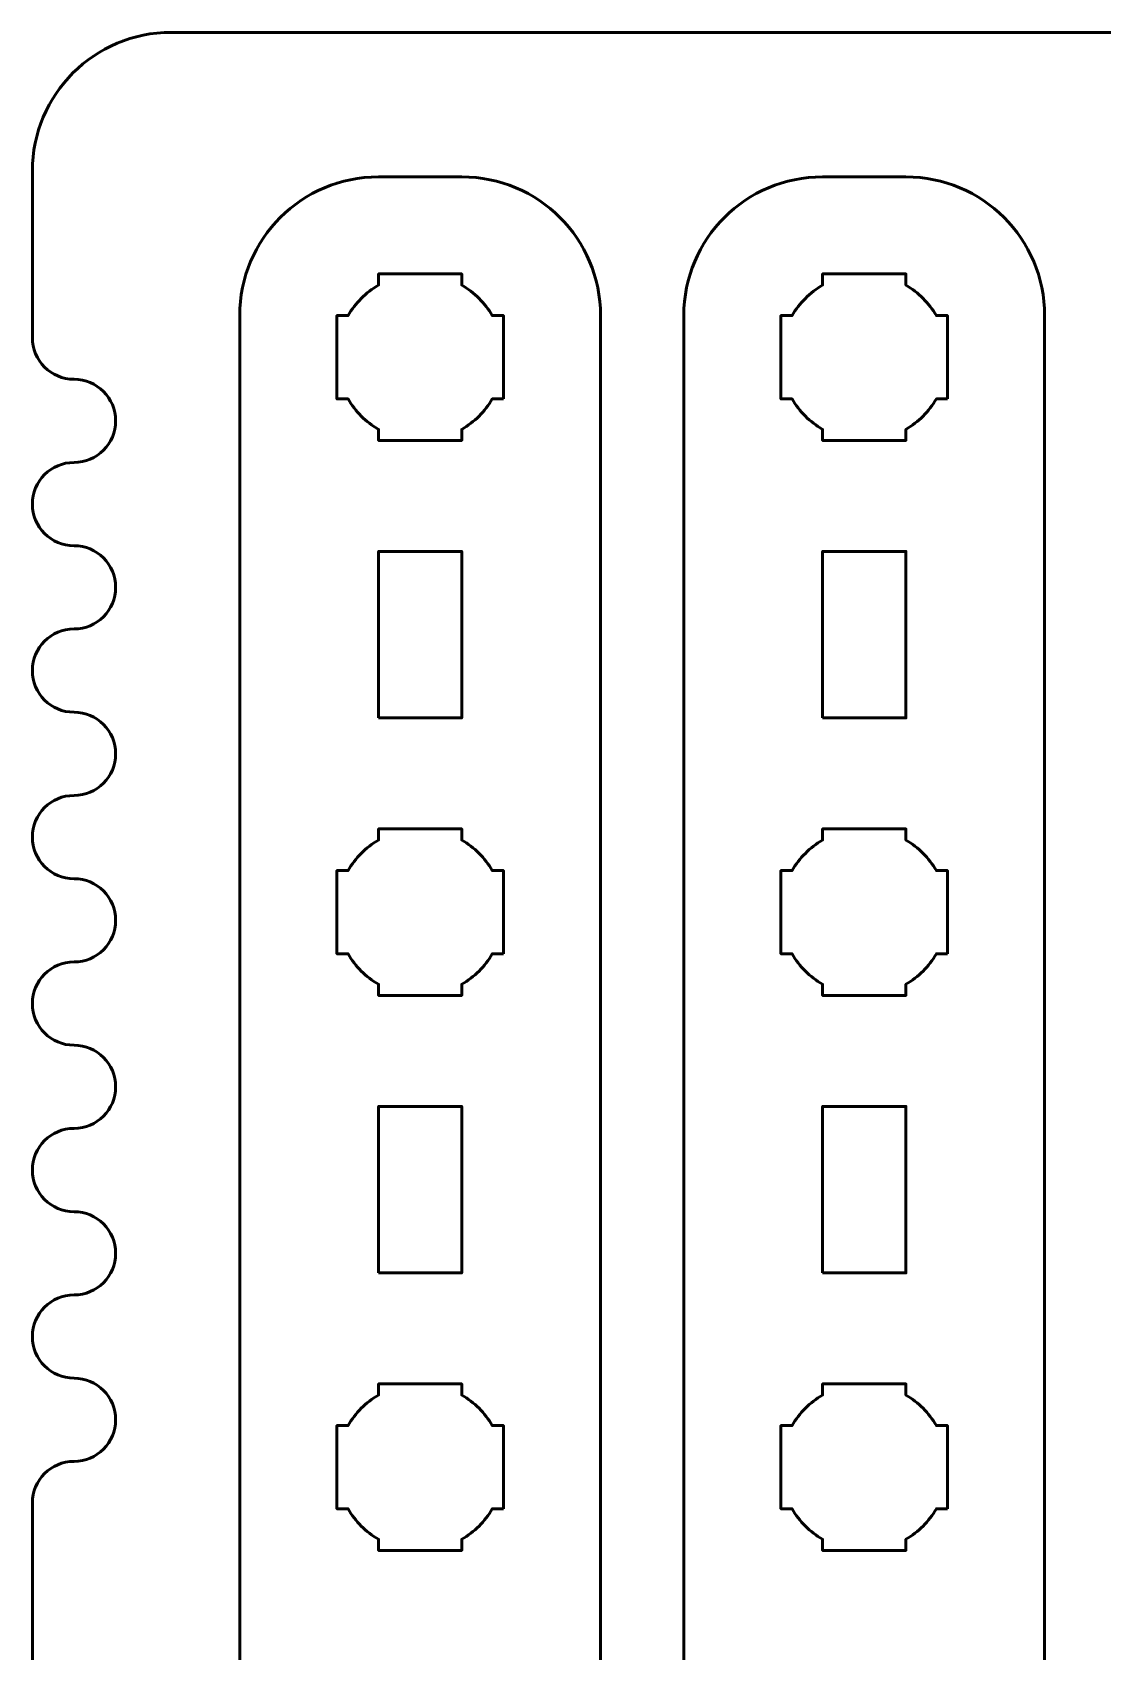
# Model space of a CAD drawing. Header units: centimetres. Extents: x -21 to 0, y -29.7 to 0.
# Drawn here: x -21 to -17.14, y -5.84 to 0 of the extents above; entities that cross this region are included whole.
import ezdxf

# ---------------------------------------------------------------- set-up
doc = ezdxf.new("R2010")
doc.units = ezdxf.units.CM
doc.header["$MEASUREMENT"] = 0
doc.layers.add('Layer 1', color=7, linetype='Continuous')

msp = doc.modelspace()

# ---------------------------------------------------------------- linework, layer by layer
at = {"layer": 'Layer 1', "color": 1, "lineweight": 53}
msp.add_open_spline([(-21.00003, -29.19995), (-21.00003, -29.19995), (-21.00003, -5.29992), (-21.00003, -5.29992), (-21.00003, -5.29992), (-21.00003, -5.21709), (-20.93286, -5.14992), (-20.85003, -5.14992), (-20.85003, -5.14992), (-20.7672, -5.14992), (-20.70003, -5.08275), (-20.70003, -4.99992), (-20.70003, -4.99992), (-20.70003, -4.91709), (-20.7672, -4.84992), (-20.85003, -4.84992), (-20.85003, -4.84992), (-20.93286, -4.84992), (-21.00003, -4.78275), (-21.00003, -4.69992), (-21.00003, -4.69992), (-21.00003, -4.61709), (-20.93286, -4.54992), (-20.85003, -4.54992), (-20.85003, -4.54992), (-20.7672, -4.54992), (-20.70003, -4.48275), (-20.70003, -4.39992), (-20.70003, -4.39992), (-20.70003, -4.31709), (-20.7672, -4.24992), (-20.85003, -4.24992), (-20.85003, -4.24992), (-20.93286, -4.24992), (-21.00003, -4.18275), (-21.00003, -4.09992), (-21.00003, -4.09992), (-21.00003, -4.01709), (-20.93286, -3.94992), (-20.85003, -3.94992), (-20.85003, -3.94992), (-20.7672, -3.94992), (-20.70003, -3.88275), (-20.70003, -3.79992), (-20.70003, -3.79992), (-20.70003, -3.71709), (-20.7672, -3.64992), (-20.85003, -3.64992), (-20.85003, -3.64992), (-20.93286, -3.64992), (-21.00003, -3.58275), (-21.00003, -3.49992), (-21.00003, -3.49992), (-21.00003, -3.41709), (-20.93286, -3.34992), (-20.85003, -3.34992), (-20.85003, -3.34992), (-20.7672, -3.34992), (-20.70003, -3.28275), (-20.70003, -3.19992), (-20.70003, -3.19992), (-20.70003, -3.11709), (-20.7672, -3.04992), (-20.85003, -3.04992), (-20.85003, -3.04992), (-20.93286, -3.04992), (-21.00003, -2.98275), (-21.00003, -2.89992), (-21.00003, -2.89992), (-21.00003, -2.81709), (-20.93286, -2.74992), (-20.85003, -2.74992), (-20.85003, -2.74992), (-20.7672, -2.74992), (-20.70003, -2.68275), (-20.70003, -2.59992), (-20.70003, -2.59992), (-20.70003, -2.51709), (-20.7672, -2.44992), (-20.85003, -2.44992), (-20.85003, -2.44992), (-20.93286, -2.44992), (-21.00003, -2.38275), (-21.00003, -2.29992), (-21.00003, -2.29992), (-21.00003, -2.21709), (-20.93286, -2.14992), (-20.85003, -2.14992), (-20.85003, -2.14992), (-20.7672, -2.14992), (-20.70003, -2.08275), (-20.70003, -1.99992), (-20.70003, -1.99992), (-20.70003, -1.91709), (-20.7672, -1.84992), (-20.85003, -1.84992), (-20.85003, -1.84992), (-20.93286, -1.84992), (-21.00003, -1.78275), (-21.00003, -1.69992), (-21.00003, -1.69992), (-21.00003, -1.61709), (-20.93286, -1.54992), (-20.85003, -1.54992), (-20.85003, -1.54992), (-20.7672, -1.54992), (-20.70003, -1.48275), (-20.70003, -1.39992), (-20.70003, -1.39992), (-20.70003, -1.31709), (-20.7672, -1.24992), (-20.85003, -1.24992), (-20.85003, -1.24992), (-20.93286, -1.24992), (-21.00003, -1.18275), (-21.00003, -1.09992), (-21.00003, -1.09992), (-21.00003, -1.09992), (-21.00003, -0.49992), (-21.00003, -0.49992), (-21.00003, -0.49992), (-21.00003, -0.22295), (-20.77694, 0.00004), (-20.49994, 0.00004), (-20.49994, 0.00004), (-20.49994, 0.00004), (-0.50008, 0.00004), (-0.50008, 0.00004), (-0.50008, 0.00004), (-0.22294, 0.00004), (0.00002, -0.22295), (0.00002, -0.49992), (0.00002, -0.49992), (0.00002, -0.49992), (0.00002, -29.19995), (0.00002, -29.19995), (0.00002, -29.19995), (0.00002, -29.47695), (-0.22294, -29.70004), (-0.50008, -29.70004), (-0.50008, -29.70004), (-0.50008, -29.70004), (-20.49994, -29.70004), (-20.49994, -29.70004), (-20.49994, -29.70004), (-20.77694, -29.70004), (-21.00003, -29.47695), (-21.00003, -29.19995)], degree=3, knots=[0, 0, 0, 0, 0.027027, 0.027027, 0.027027, 0.027027, 0.0540541, 0.0540541, 0.0540541, 0.0540541, 0.0810811, 0.0810811, 0.0810811, 0.0810811, 0.1081081, 0.1081081, 0.1081081, 0.1081081, 0.1351351, 0.1351351, 0.1351351, 0.1351351, 0.1621622, 0.1621622, 0.1621622, 0.1621622, 0.1891892, 0.1891892, 0.1891892, 0.1891892, 0.2162162, 0.2162162, 0.2162162, 0.2162162, 0.2432432, 0.2432432, 0.2432432, 0.2432432, 0.2702703, 0.2702703, 0.2702703, 0.2702703, 0.2972973, 0.2972973, 0.2972973, 0.2972973, 0.3243243, 0.3243243, 0.3243243, 0.3243243, 0.3513514, 0.3513514, 0.3513514, 0.3513514, 0.3783784, 0.3783784, 0.3783784, 0.3783784, 0.4054054, 0.4054054, 0.4054054, 0.4054054, 0.4324324, 0.4324324, 0.4324324, 0.4324324, 0.4594595, 0.4594595, 0.4594595, 0.4594595, 0.4864865, 0.4864865, 0.4864865, 0.4864865, 0.5135135, 0.5135135, 0.5135135, 0.5135135, 0.5405405, 0.5405405, 0.5405405, 0.5405405, 0.5675676, 0.5675676, 0.5675676, 0.5675676, 0.5945946, 0.5945946, 0.5945946, 0.5945946, 0.6216216, 0.6216216, 0.6216216, 0.6216216, 0.6486486, 0.6486486, 0.6486486, 0.6486486, 0.6756757, 0.6756757, 0.6756757, 0.6756757, 0.7027027, 0.7027027, 0.7027027, 0.7027027, 0.7297297, 0.7297297, 0.7297297, 0.7297297, 0.7567568, 0.7567568, 0.7567568, 0.7567568, 0.7837838, 0.7837838, 0.7837838, 0.7837838, 0.8108108, 0.8108108, 0.8108108, 0.8108108, 0.8378378, 0.8378378, 0.8378378, 0.8378378, 0.8648649, 0.8648649, 0.8648649, 0.8648649, 0.8918919, 0.8918919, 0.8918919, 0.8918919, 0.9189189, 0.9189189, 0.9189189, 0.9189189, 0.9459459, 0.9459459, 0.9459459, 0.9459459, 0.972973, 0.972973, 0.972973, 0.972973, 1, 1, 1, 1], dxfattribs=at)
at = {"layer": 'Layer 1', "color": 3, "lineweight": 53}
for points in [[(-20.25301, -15.32062), (-20.25301, -15.32062), (-20.25301, -1.02074), (-20.25301, -1.02074), (-20.25301, -1.02074), (-20.25301, -0.7436), (-20.02992, -0.52064), (-19.75292, -0.52064), (-19.75292, -0.52064), (-19.75292, -0.52064), (-19.45291, -0.52064), (-19.45291, -0.52064), (-19.45291, -0.52064), (-19.17595, -0.52064), (-18.95299, -0.7436), (-18.95299, -1.02074), (-18.95299, -1.02074), (-18.95299, -1.02074), (-18.95299, -15.32062), (-18.95299, -15.32062), (-18.95299, -15.32062), (-18.95299, -15.59762), (-19.17595, -15.82072), (-19.45291, -15.82072), (-19.45291, -15.82072), (-19.45291, -15.82072), (-19.75292, -15.82072), (-19.75292, -15.82072), (-19.75292, -15.82072), (-20.02992, -15.82072), (-20.25301, -15.59762), (-20.25301, -15.32062)], [(-18.65301, -15.32062), (-18.65301, -15.32062), (-18.65301, -1.02074), (-18.65301, -1.02074), (-18.65301, -1.02074), (-18.65301, -0.7436), (-18.42992, -0.52064), (-18.15292, -0.52064), (-18.15292, -0.52064), (-18.15292, -0.52064), (-17.85291, -0.52064), (-17.85291, -0.52064), (-17.85291, -0.52064), (-17.57595, -0.52064), (-17.35299, -0.7436), (-17.35299, -1.02074), (-17.35299, -1.02074), (-17.35299, -1.02074), (-17.35299, -15.32062), (-17.35299, -15.32062), (-17.35299, -15.32062), (-17.35299, -15.59762), (-17.57595, -15.82072), (-17.85291, -15.82072), (-17.85291, -15.82072), (-17.85291, -15.82072), (-18.15292, -15.82072), (-18.15292, -15.82072), (-18.15292, -15.82072), (-18.42992, -15.82072), (-18.65301, -15.59762), (-18.65301, -15.32062)]]:
    msp.add_open_spline(points, degree=3, knots=[0, 0, 0, 0, 0.125, 0.125, 0.125, 0.125, 0.25, 0.25, 0.25, 0.25, 0.375, 0.375, 0.375, 0.375, 0.5, 0.5, 0.5, 0.5, 0.625, 0.625, 0.625, 0.625, 0.75, 0.75, 0.75, 0.75, 0.875, 0.875, 0.875, 0.875, 1, 1, 1, 1], dxfattribs=at)
at = {"layer": 'Layer 1', "lineweight": 53}
for points, knots in [([(-19.30298, -1.32074), (-19.30298, -1.32074), (-19.34309, -1.32074), (-19.34309, -1.32074), (-19.34309, -1.32074), (-19.36941, -1.36621), (-19.40744, -1.40424), (-19.45291, -1.43056), (-19.45291, -1.43056), (-19.45291, -1.43056), (-19.45291, -1.47067), (-19.45291, -1.47067), (-19.45291, -1.47067), (-19.45291, -1.47067), (-19.60299, -1.47067), (-19.60299, -1.47067), (-19.60299, -1.47067), (-19.60299, -1.47067), (-19.75292, -1.47067), (-19.75292, -1.47067), (-19.75292, -1.47067), (-19.75292, -1.47067), (-19.75292, -1.43056), (-19.75292, -1.43056), (-19.75292, -1.43056), (-19.79853, -1.40424), (-19.83645, -1.36621), (-19.86277, -1.32074), (-19.86277, -1.32074), (-19.86277, -1.32074), (-19.90299, -1.32074), (-19.90299, -1.32074), (-19.90299, -1.32074), (-19.90299, -1.32074), (-19.90299, -1.17067), (-19.90299, -1.17067), (-19.90299, -1.17067), (-19.90299, -1.17067), (-19.90299, -1.02074), (-19.90299, -1.02074), (-19.90299, -1.02074), (-19.90299, -1.02074), (-19.86277, -1.02074), (-19.86277, -1.02074), (-19.86277, -1.02074), (-19.83645, -0.97512), (-19.79853, -0.93724), (-19.75292, -0.91088), (-19.75292, -0.91088), (-19.75292, -0.91088), (-19.75292, -0.87067), (-19.75292, -0.87067), (-19.75292, -0.87067), (-19.75292, -0.87067), (-19.60299, -0.87067), (-19.60299, -0.87067), (-19.60299, -0.87067), (-19.60299, -0.87067), (-19.45291, -0.87067), (-19.45291, -0.87067), (-19.45291, -0.87067), (-19.45291, -0.87067), (-19.45291, -0.91088), (-19.45291, -0.91088), (-19.45291, -0.91088), (-19.40744, -0.93724), (-19.36941, -0.97512), (-19.34309, -1.02074), (-19.34309, -1.02074), (-19.34309, -1.02074), (-19.30298, -1.02074), (-19.30298, -1.02074), (-19.30298, -1.02074), (-19.30298, -1.02074), (-19.30298, -1.17067), (-19.30298, -1.17067), (-19.30298, -1.17067), (-19.30298, -1.17067), (-19.30298, -1.32074), (-19.30298, -1.32074)], [0, 0, 0, 0, 0.05, 0.05, 0.05, 0.05, 0.1, 0.1, 0.1, 0.1, 0.15, 0.15, 0.15, 0.15, 0.2, 0.2, 0.2, 0.2, 0.25, 0.25, 0.25, 0.25, 0.3, 0.3, 0.3, 0.3, 0.35, 0.35, 0.35, 0.35, 0.4, 0.4, 0.4, 0.4, 0.45, 0.45, 0.45, 0.45, 0.5, 0.5, 0.5, 0.5, 0.55, 0.55, 0.55, 0.55, 0.6, 0.6, 0.6, 0.6, 0.65, 0.65, 0.65, 0.65, 0.7, 0.7, 0.7, 0.7, 0.75, 0.75, 0.75, 0.75, 0.8, 0.8, 0.8, 0.8, 0.85, 0.85, 0.85, 0.85, 0.9, 0.9, 0.9, 0.9, 0.95, 0.95, 0.95, 0.95, 1, 1, 1, 1]), ([(-17.70298, -1.32074), (-17.70298, -1.32074), (-17.74309, -1.32074), (-17.74309, -1.32074), (-17.74309, -1.32074), (-17.76941, -1.36621), (-17.80744, -1.40424), (-17.85291, -1.43056), (-17.85291, -1.43056), (-17.85291, -1.43056), (-17.85291, -1.47067), (-17.85291, -1.47067), (-17.85291, -1.47067), (-17.85291, -1.47067), (-18.00299, -1.47067), (-18.00299, -1.47067), (-18.00299, -1.47067), (-18.00299, -1.47067), (-18.15292, -1.47067), (-18.15292, -1.47067), (-18.15292, -1.47067), (-18.15292, -1.47067), (-18.15292, -1.43056), (-18.15292, -1.43056), (-18.15292, -1.43056), (-18.19853, -1.40424), (-18.23645, -1.36621), (-18.26277, -1.32074), (-18.26277, -1.32074), (-18.26277, -1.32074), (-18.30299, -1.32074), (-18.30299, -1.32074), (-18.30299, -1.32074), (-18.30299, -1.32074), (-18.30299, -1.17067), (-18.30299, -1.17067), (-18.30299, -1.17067), (-18.30299, -1.17067), (-18.30299, -1.02074), (-18.30299, -1.02074), (-18.30299, -1.02074), (-18.30299, -1.02074), (-18.26277, -1.02074), (-18.26277, -1.02074), (-18.26277, -1.02074), (-18.23645, -0.97512), (-18.19853, -0.93724), (-18.15292, -0.91088), (-18.15292, -0.91088), (-18.15292, -0.91088), (-18.15292, -0.87067), (-18.15292, -0.87067), (-18.15292, -0.87067), (-18.15292, -0.87067), (-18.00299, -0.87067), (-18.00299, -0.87067), (-18.00299, -0.87067), (-18.00299, -0.87067), (-17.85291, -0.87067), (-17.85291, -0.87067), (-17.85291, -0.87067), (-17.85291, -0.87067), (-17.85291, -0.91088), (-17.85291, -0.91088), (-17.85291, -0.91088), (-17.80744, -0.93724), (-17.76941, -0.97512), (-17.74309, -1.02074), (-17.74309, -1.02074), (-17.74309, -1.02074), (-17.70298, -1.02074), (-17.70298, -1.02074), (-17.70298, -1.02074), (-17.70298, -1.02074), (-17.70298, -1.17067), (-17.70298, -1.17067), (-17.70298, -1.17067), (-17.70298, -1.17067), (-17.70298, -1.32074), (-17.70298, -1.32074)], [0, 0, 0, 0, 0.05, 0.05, 0.05, 0.05, 0.1, 0.1, 0.1, 0.1, 0.15, 0.15, 0.15, 0.15, 0.2, 0.2, 0.2, 0.2, 0.25, 0.25, 0.25, 0.25, 0.3, 0.3, 0.3, 0.3, 0.35, 0.35, 0.35, 0.35, 0.4, 0.4, 0.4, 0.4, 0.45, 0.45, 0.45, 0.45, 0.5, 0.5, 0.5, 0.5, 0.55, 0.55, 0.55, 0.55, 0.6, 0.6, 0.6, 0.6, 0.65, 0.65, 0.65, 0.65, 0.7, 0.7, 0.7, 0.7, 0.75, 0.75, 0.75, 0.75, 0.8, 0.8, 0.8, 0.8, 0.85, 0.85, 0.85, 0.85, 0.9, 0.9, 0.9, 0.9, 0.95, 0.95, 0.95, 0.95, 1, 1, 1, 1]), ([(-19.75292, -2.47069), (-19.75292, -2.47069), (-19.75292, -1.87069), (-19.75292, -1.87069), (-19.75292, -1.87069), (-19.75292, -1.87069), (-19.45291, -1.87069), (-19.45291, -1.87069), (-19.45291, -1.87069), (-19.45291, -1.87069), (-19.45291, -2.47069), (-19.45291, -2.47069), (-19.45291, -2.47069), (-19.45291, -2.47069), (-19.75292, -2.47069), (-19.75292, -2.47069)], [0, 0, 0, 0, 0.25, 0.25, 0.25, 0.25, 0.5, 0.5, 0.5, 0.5, 0.75, 0.75, 0.75, 0.75, 1, 1, 1, 1]), ([(-18.15292, -2.47069), (-18.15292, -2.47069), (-18.15292, -1.87069), (-18.15292, -1.87069), (-18.15292, -1.87069), (-18.15292, -1.87069), (-17.85291, -1.87069), (-17.85291, -1.87069), (-17.85291, -1.87069), (-17.85291, -1.87069), (-17.85291, -2.47069), (-17.85291, -2.47069), (-17.85291, -2.47069), (-17.85291, -2.47069), (-18.15292, -2.47069), (-18.15292, -2.47069)], [0, 0, 0, 0, 0.25, 0.25, 0.25, 0.25, 0.5, 0.5, 0.5, 0.5, 0.75, 0.75, 0.75, 0.75, 1, 1, 1, 1]), ([(-19.30298, -3.32067), (-19.30298, -3.32067), (-19.34309, -3.32067), (-19.34309, -3.32067), (-19.34309, -3.32067), (-19.36941, -3.36629), (-19.40744, -3.40418), (-19.45291, -3.43049), (-19.45291, -3.43049), (-19.45291, -3.43049), (-19.45291, -3.47074), (-19.45291, -3.47074), (-19.45291, -3.47074), (-19.45291, -3.47074), (-19.60299, -3.47074), (-19.60299, -3.47074), (-19.60299, -3.47074), (-19.60299, -3.47074), (-19.75292, -3.47074), (-19.75292, -3.47074), (-19.75292, -3.47074), (-19.75292, -3.47074), (-19.75292, -3.43049), (-19.75292, -3.43049), (-19.75292, -3.43049), (-19.79853, -3.40418), (-19.83645, -3.36629), (-19.86277, -3.32067), (-19.86277, -3.32067), (-19.86277, -3.32067), (-19.90299, -3.32067), (-19.90299, -3.32067), (-19.90299, -3.32067), (-19.90299, -3.32067), (-19.90299, -3.17074), (-19.90299, -3.17074), (-19.90299, -3.17074), (-19.90299, -3.17074), (-19.90299, -3.02067), (-19.90299, -3.02067), (-19.90299, -3.02067), (-19.90299, -3.02067), (-19.86277, -3.02067), (-19.86277, -3.02067), (-19.86277, -3.02067), (-19.83645, -2.9752), (-19.79853, -2.93717), (-19.75292, -2.91085), (-19.75292, -2.91085), (-19.75292, -2.91085), (-19.75292, -2.87074), (-19.75292, -2.87074), (-19.75292, -2.87074), (-19.75292, -2.87074), (-19.60299, -2.87074), (-19.60299, -2.87074), (-19.60299, -2.87074), (-19.60299, -2.87074), (-19.45291, -2.87074), (-19.45291, -2.87074), (-19.45291, -2.87074), (-19.45291, -2.87074), (-19.45291, -2.91085), (-19.45291, -2.91085), (-19.45291, -2.91085), (-19.40744, -2.93717), (-19.36941, -2.9752), (-19.34309, -3.02067), (-19.34309, -3.02067), (-19.34309, -3.02067), (-19.30298, -3.02067), (-19.30298, -3.02067), (-19.30298, -3.02067), (-19.30298, -3.02067), (-19.30298, -3.17074), (-19.30298, -3.17074), (-19.30298, -3.17074), (-19.30298, -3.17074), (-19.30298, -3.32067), (-19.30298, -3.32067)], [0, 0, 0, 0, 0.05, 0.05, 0.05, 0.05, 0.1, 0.1, 0.1, 0.1, 0.15, 0.15, 0.15, 0.15, 0.2, 0.2, 0.2, 0.2, 0.25, 0.25, 0.25, 0.25, 0.3, 0.3, 0.3, 0.3, 0.35, 0.35, 0.35, 0.35, 0.4, 0.4, 0.4, 0.4, 0.45, 0.45, 0.45, 0.45, 0.5, 0.5, 0.5, 0.5, 0.55, 0.55, 0.55, 0.55, 0.6, 0.6, 0.6, 0.6, 0.65, 0.65, 0.65, 0.65, 0.7, 0.7, 0.7, 0.7, 0.75, 0.75, 0.75, 0.75, 0.8, 0.8, 0.8, 0.8, 0.85, 0.85, 0.85, 0.85, 0.9, 0.9, 0.9, 0.9, 0.95, 0.95, 0.95, 0.95, 1, 1, 1, 1]), ([(-17.70298, -3.32067), (-17.70298, -3.32067), (-17.74309, -3.32067), (-17.74309, -3.32067), (-17.74309, -3.32067), (-17.76941, -3.36629), (-17.80744, -3.40418), (-17.85291, -3.43049), (-17.85291, -3.43049), (-17.85291, -3.43049), (-17.85291, -3.47074), (-17.85291, -3.47074), (-17.85291, -3.47074), (-17.85291, -3.47074), (-18.00299, -3.47074), (-18.00299, -3.47074), (-18.00299, -3.47074), (-18.00299, -3.47074), (-18.15292, -3.47074), (-18.15292, -3.47074), (-18.15292, -3.47074), (-18.15292, -3.47074), (-18.15292, -3.43049), (-18.15292, -3.43049), (-18.15292, -3.43049), (-18.19853, -3.40418), (-18.23645, -3.36629), (-18.26277, -3.32067), (-18.26277, -3.32067), (-18.26277, -3.32067), (-18.30299, -3.32067), (-18.30299, -3.32067), (-18.30299, -3.32067), (-18.30299, -3.32067), (-18.30299, -3.17074), (-18.30299, -3.17074), (-18.30299, -3.17074), (-18.30299, -3.17074), (-18.30299, -3.02067), (-18.30299, -3.02067), (-18.30299, -3.02067), (-18.30299, -3.02067), (-18.26277, -3.02067), (-18.26277, -3.02067), (-18.26277, -3.02067), (-18.23645, -2.9752), (-18.19853, -2.93717), (-18.15292, -2.91085), (-18.15292, -2.91085), (-18.15292, -2.91085), (-18.15292, -2.87074), (-18.15292, -2.87074), (-18.15292, -2.87074), (-18.15292, -2.87074), (-18.00299, -2.87074), (-18.00299, -2.87074), (-18.00299, -2.87074), (-18.00299, -2.87074), (-17.85291, -2.87074), (-17.85291, -2.87074), (-17.85291, -2.87074), (-17.85291, -2.87074), (-17.85291, -2.91085), (-17.85291, -2.91085), (-17.85291, -2.91085), (-17.80744, -2.93717), (-17.76941, -2.9752), (-17.74309, -3.02067), (-17.74309, -3.02067), (-17.74309, -3.02067), (-17.70298, -3.02067), (-17.70298, -3.02067), (-17.70298, -3.02067), (-17.70298, -3.02067), (-17.70298, -3.17074), (-17.70298, -3.17074), (-17.70298, -3.17074), (-17.70298, -3.17074), (-17.70298, -3.32067), (-17.70298, -3.32067)], [0, 0, 0, 0, 0.05, 0.05, 0.05, 0.05, 0.1, 0.1, 0.1, 0.1, 0.15, 0.15, 0.15, 0.15, 0.2, 0.2, 0.2, 0.2, 0.25, 0.25, 0.25, 0.25, 0.3, 0.3, 0.3, 0.3, 0.35, 0.35, 0.35, 0.35, 0.4, 0.4, 0.4, 0.4, 0.45, 0.45, 0.45, 0.45, 0.5, 0.5, 0.5, 0.5, 0.55, 0.55, 0.55, 0.55, 0.6, 0.6, 0.6, 0.6, 0.65, 0.65, 0.65, 0.65, 0.7, 0.7, 0.7, 0.7, 0.75, 0.75, 0.75, 0.75, 0.8, 0.8, 0.8, 0.8, 0.85, 0.85, 0.85, 0.85, 0.9, 0.9, 0.9, 0.9, 0.95, 0.95, 0.95, 0.95, 1, 1, 1, 1]), ([(-19.75292, -4.47066), (-19.75292, -4.47066), (-19.75292, -3.87065), (-19.75292, -3.87065), (-19.75292, -3.87065), (-19.75292, -3.87065), (-19.45291, -3.87065), (-19.45291, -3.87065), (-19.45291, -3.87065), (-19.45291, -3.87065), (-19.45291, -4.47066), (-19.45291, -4.47066), (-19.45291, -4.47066), (-19.45291, -4.47066), (-19.75292, -4.47066), (-19.75292, -4.47066)], [0, 0, 0, 0, 0.25, 0.25, 0.25, 0.25, 0.5, 0.5, 0.5, 0.5, 0.75, 0.75, 0.75, 0.75, 1, 1, 1, 1]), ([(-18.15292, -4.47066), (-18.15292, -4.47066), (-18.15292, -3.87065), (-18.15292, -3.87065), (-18.15292, -3.87065), (-18.15292, -3.87065), (-17.85291, -3.87065), (-17.85291, -3.87065), (-17.85291, -3.87065), (-17.85291, -3.87065), (-17.85291, -4.47066), (-17.85291, -4.47066), (-17.85291, -4.47066), (-17.85291, -4.47066), (-18.15292, -4.47066), (-18.15292, -4.47066)], [0, 0, 0, 0, 0.25, 0.25, 0.25, 0.25, 0.5, 0.5, 0.5, 0.5, 0.75, 0.75, 0.75, 0.75, 1, 1, 1, 1]), ([(-19.30298, -5.32075), (-19.30298, -5.32075), (-19.34309, -5.32075), (-19.34309, -5.32075), (-19.34309, -5.32075), (-19.36941, -5.36622), (-19.40744, -5.40414), (-19.45291, -5.4306), (-19.45291, -5.4306), (-19.45291, -5.4306), (-19.45291, -5.47068), (-19.45291, -5.47068), (-19.45291, -5.47068), (-19.45291, -5.47068), (-19.60299, -5.47068), (-19.60299, -5.47068), (-19.60299, -5.47068), (-19.60299, -5.47068), (-19.75292, -5.47068), (-19.75292, -5.47068), (-19.75292, -5.47068), (-19.75292, -5.47068), (-19.75292, -5.4306), (-19.75292, -5.4306), (-19.75292, -5.4306), (-19.79853, -5.40414), (-19.83645, -5.36622), (-19.86277, -5.32075), (-19.86277, -5.32075), (-19.86277, -5.32075), (-19.90299, -5.32075), (-19.90299, -5.32075), (-19.90299, -5.32075), (-19.90299, -5.32075), (-19.90299, -5.17067), (-19.90299, -5.17067), (-19.90299, -5.17067), (-19.90299, -5.17067), (-19.90299, -5.02074), (-19.90299, -5.02074), (-19.90299, -5.02074), (-19.90299, -5.02074), (-19.86277, -5.02074), (-19.86277, -5.02074), (-19.86277, -5.02074), (-19.83645, -4.97517), (-19.79853, -4.93724), (-19.75292, -4.91078), (-19.75292, -4.91078), (-19.75292, -4.91078), (-19.75292, -4.87071), (-19.75292, -4.87071), (-19.75292, -4.87071), (-19.75292, -4.87071), (-19.60299, -4.87071), (-19.60299, -4.87071), (-19.60299, -4.87071), (-19.60299, -4.87071), (-19.45291, -4.87071), (-19.45291, -4.87071), (-19.45291, -4.87071), (-19.45291, -4.87071), (-19.45291, -4.91078), (-19.45291, -4.91078), (-19.45291, -4.91078), (-19.40744, -4.93724), (-19.36941, -4.97517), (-19.34309, -5.02074), (-19.34309, -5.02074), (-19.34309, -5.02074), (-19.30298, -5.02074), (-19.30298, -5.02074), (-19.30298, -5.02074), (-19.30298, -5.02074), (-19.30298, -5.17067), (-19.30298, -5.17067), (-19.30298, -5.17067), (-19.30298, -5.17067), (-19.30298, -5.32075), (-19.30298, -5.32075)], [0, 0, 0, 0, 0.05, 0.05, 0.05, 0.05, 0.1, 0.1, 0.1, 0.1, 0.15, 0.15, 0.15, 0.15, 0.2, 0.2, 0.2, 0.2, 0.25, 0.25, 0.25, 0.25, 0.3, 0.3, 0.3, 0.3, 0.35, 0.35, 0.35, 0.35, 0.4, 0.4, 0.4, 0.4, 0.45, 0.45, 0.45, 0.45, 0.5, 0.5, 0.5, 0.5, 0.55, 0.55, 0.55, 0.55, 0.6, 0.6, 0.6, 0.6, 0.65, 0.65, 0.65, 0.65, 0.7, 0.7, 0.7, 0.7, 0.75, 0.75, 0.75, 0.75, 0.8, 0.8, 0.8, 0.8, 0.85, 0.85, 0.85, 0.85, 0.9, 0.9, 0.9, 0.9, 0.95, 0.95, 0.95, 0.95, 1, 1, 1, 1]), ([(-17.70298, -5.32075), (-17.70298, -5.32075), (-17.74309, -5.32075), (-17.74309, -5.32075), (-17.74309, -5.32075), (-17.76941, -5.36622), (-17.80744, -5.40414), (-17.85291, -5.4306), (-17.85291, -5.4306), (-17.85291, -5.4306), (-17.85291, -5.47068), (-17.85291, -5.47068), (-17.85291, -5.47068), (-17.85291, -5.47068), (-18.00299, -5.47068), (-18.00299, -5.47068), (-18.00299, -5.47068), (-18.00299, -5.47068), (-18.15292, -5.47068), (-18.15292, -5.47068), (-18.15292, -5.47068), (-18.15292, -5.47068), (-18.15292, -5.4306), (-18.15292, -5.4306), (-18.15292, -5.4306), (-18.19853, -5.40414), (-18.23645, -5.36622), (-18.26277, -5.32075), (-18.26277, -5.32075), (-18.26277, -5.32075), (-18.30299, -5.32075), (-18.30299, -5.32075), (-18.30299, -5.32075), (-18.30299, -5.32075), (-18.30299, -5.17067), (-18.30299, -5.17067), (-18.30299, -5.17067), (-18.30299, -5.17067), (-18.30299, -5.02074), (-18.30299, -5.02074), (-18.30299, -5.02074), (-18.30299, -5.02074), (-18.26277, -5.02074), (-18.26277, -5.02074), (-18.26277, -5.02074), (-18.23645, -4.97517), (-18.19853, -4.93724), (-18.15292, -4.91078), (-18.15292, -4.91078), (-18.15292, -4.91078), (-18.15292, -4.87071), (-18.15292, -4.87071), (-18.15292, -4.87071), (-18.15292, -4.87071), (-18.00299, -4.87071), (-18.00299, -4.87071), (-18.00299, -4.87071), (-18.00299, -4.87071), (-17.85291, -4.87071), (-17.85291, -4.87071), (-17.85291, -4.87071), (-17.85291, -4.87071), (-17.85291, -4.91078), (-17.85291, -4.91078), (-17.85291, -4.91078), (-17.80744, -4.93724), (-17.76941, -4.97517), (-17.74309, -5.02074), (-17.74309, -5.02074), (-17.74309, -5.02074), (-17.70298, -5.02074), (-17.70298, -5.02074), (-17.70298, -5.02074), (-17.70298, -5.02074), (-17.70298, -5.17067), (-17.70298, -5.17067), (-17.70298, -5.17067), (-17.70298, -5.17067), (-17.70298, -5.32075), (-17.70298, -5.32075)], [0, 0, 0, 0, 0.05, 0.05, 0.05, 0.05, 0.1, 0.1, 0.1, 0.1, 0.15, 0.15, 0.15, 0.15, 0.2, 0.2, 0.2, 0.2, 0.25, 0.25, 0.25, 0.25, 0.3, 0.3, 0.3, 0.3, 0.35, 0.35, 0.35, 0.35, 0.4, 0.4, 0.4, 0.4, 0.45, 0.45, 0.45, 0.45, 0.5, 0.5, 0.5, 0.5, 0.55, 0.55, 0.55, 0.55, 0.6, 0.6, 0.6, 0.6, 0.65, 0.65, 0.65, 0.65, 0.7, 0.7, 0.7, 0.7, 0.75, 0.75, 0.75, 0.75, 0.8, 0.8, 0.8, 0.8, 0.85, 0.85, 0.85, 0.85, 0.9, 0.9, 0.9, 0.9, 0.95, 0.95, 0.95, 0.95, 1, 1, 1, 1])]:
    msp.add_open_spline(points, degree=3, knots=knots, dxfattribs=at)

doc.saveas('drawing.dxf')
